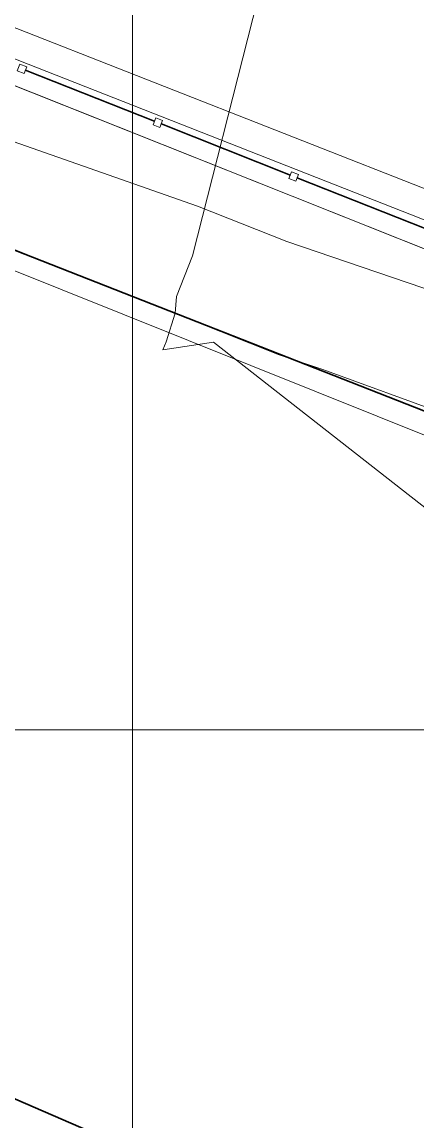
# Model space of a CAD drawing. Header units: metres. Extents: x -207 to 292, y -187 to 169.
# Drawn here: x -51.01 to -48.31, y -83.76 to -76.24 of the extents above; entities that cross this region are included whole.
import ezdxf

# ---------------------------------------------------------------- set-up
doc = ezdxf.new("R2010")
doc.units = ezdxf.units.M
for name, color, linetype, lineweight in [('A-GLAZ-CWMG', 7, 'Continuous', 9), ('ACHURADO', 7, 'Continuous', 9), ('BORDE CAMINO', 7, 'Continuous', 35), ('C-TOPO', 7, 'Continuous', 9), ('C-TOPO-MAJR', 7, 'Continuous', 35), ('C-TOPO-MINR', 7, 'Continuous', 9), ('CERCO INTERIOR', 7, 'Continuous', 9), ('grilla', 7, 'Continuous', 9), ('solera', 7, 'Continuous', 35)]:
    doc.layers.add(name, color=color, linetype=linetype, lineweight=lineweight)
doc.layers.add('PR10-ARQ-PL-001-Emplazamiento-C-1_dwg', color=7, linetype='Continuous', lineweight=9, true_color=0x767676)

# ---------------------------------------------------------------- blocks, each defined once
blk = doc.blocks.new('Circular Mullion - 5mm-2127248-PLANTA EMPLAZAMIENTO ACTUALIZADO')
at = {"layer": 'A-GLAZ-CWMG'}
for p, q in [((-107.6478, -45.3968), (-107.9974, -46.2801)), ((-107.6455, -45.3977), (-107.9951, -46.281)), ((-107.9951, -46.281), (-107.6455, -45.3977)), ((-107.9927, -46.2819), (-107.6432, -45.3986)), ((-107.6455, -45.3977), (-107.6478, -45.3968)), ((-107.6432, -45.3986), (-107.6455, -45.3977)), ((-107.9974, -46.2801), (-107.9951, -46.281)), ((-107.9951, -46.281), (-107.9927, -46.2819))]:
    blk.add_line(p, q, dxfattribs=at)
blk = doc.blocks.new('Rectangular Mullion - 50 x 50 mm-2128568-PLANTA EMPLAZAMIENTO ACTUALIZADO')
at = {"layer": 'A-GLAZ-CWMG'}
for p, q in [((0.025, 0.025), (-0.025, 0.025)), ((-0.025, 0.025), (-0.025, -0.025)), ((0.025, -0.025), (0.025, 0.025)), ((-0.025, -0.025), (0.025, -0.025))]:
    blk.add_line(p, q, dxfattribs=at)
blk = doc.blocks.new('Rectangular Mullion - 50 x 50 mm-2128569-PLANTA EMPLAZAMIENTO ACTUALIZADO')
at = {"layer": 'A-GLAZ-CWMG'}
for p, q in [((-0.025, -0.025), (-0.025, 0.025)), ((-0.025, 0.025), (0.025, 0.025)), ((0.025, 0.025), (0.025, -0.025)), ((0.025, -0.025), (-0.025, -0.025))]:
    blk.add_line(p, q, dxfattribs=at)
blk = doc.blocks.new('YADRAN_LASQUEMAS_ARQ_MO_002_TERRAZAS_rvt-1-PLANTA EMPLAZAMIENTO ACTUALIZADO')
at = {"layer": 'A-GLAZ-CWMG', "lineweight": 9, "extrusion": (0, 0, -1), "rotation": 201.5900000000006}
for name, p in [('Rectangular Mullion - 50 x 50 mm-2128568-PLANTA EMPLAZAMIENTO ACTUALIZADO', (51.0142, -76.5598)), ('Rectangular Mullion - 50 x 50 mm-2128569-PLANTA EMPLAZAMIENTO ACTUALIZADO', (51.0142, -76.5598)), ('Rectangular Mullion - 50 x 50 mm-2128568-PLANTA EMPLAZAMIENTO ACTUALIZADO', (50.0844, -76.9278)), ('Rectangular Mullion - 50 x 50 mm-2128569-PLANTA EMPLAZAMIENTO ACTUALIZADO', (50.0844, -76.9278)), ('Rectangular Mullion - 50 x 50 mm-2128568-PLANTA EMPLAZAMIENTO ACTUALIZADO', (49.1546, -77.2957)), ('Rectangular Mullion - 50 x 50 mm-2128569-PLANTA EMPLAZAMIENTO ACTUALIZADO', (49.1546, -77.2957))]:
    blk.add_blockref(name, p, dxfattribs=at)
at = {"layer": 'A-GLAZ-CWMG', "lineweight": 9}
for p, rotation in [((-4.71, -184.5641), 269.9999999999995), ((-4.71, -184.5641), 269.9999999999995), ((-4.71, -184.5641), 269.9999999999995), ((-4.71, -184.5641), 269.9999999999995), ((-3.7801, -184.932), 269.9999999999993), ((-3.7801, -184.932), 269.9999999999993), ((-3.7801, -184.932), 269.9999999999993), ((-3.7801, -184.932), 269.9999999999993), ((-2.8503, -185.3), 269.9999999999997), ((-2.8503, -185.3), 269.9999999999997), ((-2.8503, -185.3), 269.9999999999997), ((-2.8503, -185.3), 269.9999999999997)]:
    blk.add_blockref('Circular Mullion - 5mm-2127248-PLANTA EMPLAZAMIENTO ACTUALIZADO', p, dxfattribs=dict(at, rotation=rotation))
blk = doc.blocks.new('PR10-ARQ-PL-001-Emplazamiento-C-1_dwg-674643-PLANTA EMPLAZAMIENTO ACTUALIZADO')
at = {"layer": 'ACHURADO'}
h = blk.add_hatch(dxfattribs=at)
h.set_pattern_fill('FP_1', color=256, style=0, pattern_type=2)
h.set_pattern_definition([(90, (-655750.258, -5498481.082), (-3.592, 3.592), [0.9525, -6.232]), (45, (-655750.258, -5498481.082), (-3.5921024484, 3.5921024484), [0.9525, -4.127]), (135, (-655750.258, -5498481.082), (-3.5921024484, -3.5921024484), [0.9525, -4.127])])
h.paths.add_polyline_path([(-70.6442, -134.5395), (-73.7436, -131.908), (-75.3027, -123.0097), (-71.0234, -122.2599), (-67.2268, -118.2866), (-66.2712, -116.4669), (-67.3105, -115.9296), (-63.2229, -107.8115), (-61.9735, -108.4675), (-60.8341, -106.2047), (-48.2318, -112.8217), (-49.3712, -115.0845), (-47.2991, -116.1725), (-43.3023, -108.5606), (-42.7594, -106.0136), (-42.1754, -104.9008), (-45.8261, -103.256), (-40.8843, -91.6464), (-90.1519, -72.1131), (-89.8759, -71.4629), (-40.008, -91.2874), (-44.9502, -102.9276), (-41.8699, -104.3188), (-39.0777, -98.9988), (-32.3905, -95.9355), (-32.3969, -95.644), (-32.416, -95.353), (-32.4478, -95.0631), (-32.4923, -94.7749), (-32.5493, -94.4889), (-32.6188, -94.2057), (-32.7006, -93.9258), (-32.7945, -93.6497), (-32.9004, -93.378), (-33.0181, -93.1112), (-33.1473, -92.8497), (-33.2879, -92.5942), (-33.4395, -92.3451), (-33.6018, -92.1028), (-33.7746, -91.8679), (-33.9574, -91.6407), (-34.1501, -91.4218), (-34.3521, -91.2115), (-34.5631, -91.0102), (-34.7827, -90.8183), (-35.0105, -90.6362), (-35.246, -90.4643), (-59.1192, -80.1137), (-68.8001, -76.3127), (-68.9406, -76.6765), (-68.7875, -76.7356), (-68.9568, -77.1741), (-69.3253, -77.0318), (-69.1559, -76.5933), (-68.9571, -76.251), (-90.056, -67.967), (-91.0316, -70.4234), (-94.0857, -119.1647), (-83.1667, -127.7404)])
at = {"layer": 'BORDE CAMINO', "flags": 128}
blk.add_lwpolyline([(-59.1192, -80.1137), (-43.8095, -86.7514), (-35.246, -90.4643)], dxfattribs=at)
at = {"layer": 'C-TOPO', "flags": 128}
for points in [[(-80.9265, -71.5515), (-69.4007, -76.0769), (-67.5226, -76.8143), (-59.1192, -80.1137), (-57.8931, -80.6453), (-56.5823, -81.2136), (-49.7906, -84.1582), (-47.2833, -85.2453), (-45.5376, -86.0022), (-43.8671, -86.7265), (-43.8095, -86.7514), (-35.246, -90.4643), (-34.668, -90.9164), (-34.1431, -91.4294), (-33.6777, -91.9969), (-33.2776, -92.6121)], [(-33.2776, -92.6121), (-33.6777, -91.9969), (-34.1431, -91.4294), (-34.668, -90.9164), (-35.246, -90.4643), (-43.8095, -86.7514), (-43.8671, -86.7265), (-45.5376, -86.0022), (-47.2833, -85.2453), (-49.7906, -84.1582), (-56.5823, -81.2136), (-57.8931, -80.6453), (-59.1192, -80.1137), (-67.5226, -76.8143), (-69.4007, -76.0769), (-80.9265, -71.5515)], [(-45.1633, -13.6217), (-58.6543, -47.8947), (-65.3734, -64.9642), (-65.5549, -65.8114), (-65.638, -66.6738), (-65.6215, -67.5401), (-65.5057, -68.3987), (-65.2922, -69.2384), (-65.2408, -69.3733), (-64.9836, -70.048), (-64.5842, -70.8169), (-64.0992, -71.5348), (-63.535, -72.1923), (-62.899, -72.7808), (-62.1997, -73.2923), (-61.4463, -73.7202), (-49.7008, -78.3357), (-47.3327, -79.2663), (-34.5353, -84.2951), (-34.5071, -84.3062), (-33.6574, -84.4757), (-32.7939, -84.5477), (-31.9279, -84.5212)], [(-31.9279, -84.5212), (-32.7939, -84.5477), (-33.6574, -84.4757), (-34.5071, -84.3062), (-34.5353, -84.2951), (-47.3327, -79.2663), (-49.7008, -78.3357), (-61.4463, -73.7202), (-62.1997, -73.2923), (-62.899, -72.7808), (-63.535, -72.1923), (-64.0992, -71.5348), (-64.5842, -70.8169), (-64.9836, -70.048), (-65.2408, -69.3733), (-65.2922, -69.2384), (-65.5057, -68.3987), (-65.6215, -67.5401), (-65.638, -66.6738), (-65.5549, -65.8114), (-65.3734, -64.9642), (-58.6543, -47.8947), (-45.1633, -13.6217)], [(-38.5222, 3.3725), (-63.7955, -60.7665), (-64.7868, -63.3025), (-65.4417, -65.5595), (-65.5127, -67.7955), (-65.1875, -69.3405), (-63.7201, -71.9055), (-61.8561, -73.5375), (-59.3298, -74.6215), (-56.1311, -75.9085), (-44.7275, -80.4825), (-36.2103, -83.8085), (-33.8783, -84.4315), (-31.1411, -84.3925), (-28.353, -83.2365), (-25.9685, -80.4715), (-25.0393, -78.3455), (-19.5485, -64.5105), (-16.745, -57.4445), (-5.944, -30.1085), (-2.2967, -20.7935)], [(-32.2393, -83.3087), (-33.0772, -83.3462), (-33.6355, -83.3035), (-33.9134, -83.2823), (-34.7359, -83.118), (-35.5325, -82.8555), (-35.6558, -82.8065), (-35.8831, -82.716), (-38.6629, -81.61), (-41.2795, -80.5689), (-44.5972, -79.2487), (-45.0345, -79.0748), (-46.2802, -78.5791), (-49.1653, -77.4311), (-52.133, -76.2503)], [(-52.133, -76.2503), (-49.1653, -77.4311), (-46.2802, -78.5791), (-45.0345, -79.0748), (-44.5972, -79.2487), (-41.2795, -80.5689), (-38.6629, -81.61), (-35.8831, -82.716), (-35.6558, -82.8065), (-35.5325, -82.8555), (-34.7359, -83.118), (-33.9134, -83.2823), (-33.6355, -83.3035), (-33.0772, -83.3462), (-32.2393, -83.3087)]]:
    blk.add_lwpolyline(points, dxfattribs=at)
at = {"layer": 'C-TOPO-MAJR', "color": 1, "lineweight": 9, "true_color": 0xff0000, "flags": 128}
blk.add_lwpolyline([(-29.9441, -80.155), (-45.4246, -80.0161), (-46.8074, -80.3823), (-46.8159, -80.3786), (-47.065, -80.2706), (-47.3253, -80.1578), (-47.6991, -79.9957), (-49.7023, -78.4306), (-50.0494, -78.4815), (-50.027, -78.4277), (-49.9667, -78.2312), (-49.9561, -78.1179), (-49.8467, -77.8398), (-49.0207, -74.5888), (-43.5179, -57.2013), (-42.1728, -52.8152), (-40.8687, -49.6774), (-39.5781, -46.8198), (-33.0233, -25.185)], dxfattribs=at)
at = {"layer": 'C-TOPO-MINR', "color": 9, "true_color": 0xc0c0c0, "flags": 128}
for points in [[(-33.909, -84.3846), (-36.0544, -83.7355), (-36.1384, -83.7074), (-36.1632, -83.7035), (-36.1754, -83.692), (-38.3955, -82.7436), (-38.8122, -82.5949), (-38.8156, -82.5876), (-41.2201, -81.6199), (-41.5909, -81.4779), (-44.2532, -80.5019), (-44.7077, -80.2952), (-44.7455, -80.2981), (-46.1196, -79.6811), (-46.1569, -79.6432), (-46.3859, -79.5691), (-46.4024, -79.5471), (-48.9552, -78.6172), (-49.2532, -78.5157), (-52.2803, -77.3144)], [(-52.2936, -76.6302), (-49.813, -77.4988), (-49.2003, -77.7419), (-46.723, -78.5854), (-46.3004, -78.7393), (-46.2275, -78.8366), (-45.2127, -79.165), (-45.0475, -79.3329), (-44.8301, -79.4305), (-44.6146, -79.4138), (-42.0218, -80.5929)]]:
    blk.add_lwpolyline(points, dxfattribs=at)
at = {"layer": 'CERCO INTERIOR', "flags": 128}
for points in [[(-26.8741, -80.1294), (-28.514, -82.005), (-30.8001, -83.2053), (-33.4752, -83.4056), (-60.3697, -72.8347), (-62.4829, -71.5802), (-63.9697, -69.4823), (-64.498, -67.058), (-63.9585, -64.4298), (-36.3095, 6.0376), (-35.1236, 8.298), (-33.1334, 9.8905), (-30.636, 10.5944), (-28.0565, 10.3374), (-2.0459, 0.0167), (-0.0433, -1.295), (1.477, -3.3782), (1.9717, -5.8104), (1.4969, -8.3035), (0.5782, -10.6383), (-26.9308, -80.2728)], [(-33.402, -83.2195), (-60.2815, -72.6544), (-62.3443, -71.4299), (-63.7829, -69.3999), (-64.2936, -67.0568), (-63.766, -64.4868), (-36.1273, 5.9543), (-34.9659, 8.168), (-33.0401, 9.709), (-30.6181, 10.3917), (-28.1043, 10.1412), (-2.1386, -0.1617), (-0.1834, -1.4423), (1.2897, -3.4609), (1.7679, -5.8117), (1.3039, -8.2477), (0.3921, -10.565)]]:
    blk.add_lwpolyline(points, dxfattribs=at)
at = {"layer": 'grilla'}
for p, q in [((-50.258, 166.2584), (-50.258, -114.1693)), ((240.5314, -81.082), (-203.992, -81.082))]:
    blk.add_line(p, q, dxfattribs=at)
at = {"layer": 'solera'}
blk.add_line((-61.4463, -73.7202), (-34.5071, -84.3062), dxfattribs=at)

msp = doc.modelspace()

# ---------------------------------------------------------------- linework, layer by layer
at = {"layer": 'C-TOPO'}
for p, q in [((-61.4463, -73.7202), (-49.7008, -78.3357)), ((-49.7008, -78.3357), (-61.4463, -73.7202)), ((-56.1311, -75.9085), (-44.7275, -80.4825)), ((-49.1653, -77.4311), (-52.133, -76.2503)), ((-52.133, -76.2503), (-49.1653, -77.4311)), ((-46.2802, -78.5791), (-49.1653, -77.4311)), ((-49.1653, -77.4311), (-46.2802, -78.5791)), ((-49.7008, -78.3357), (-47.3327, -79.2663)), ((-47.3327, -79.2663), (-49.7008, -78.3357)), ((-49.7906, -84.1582), (-56.5823, -81.2136)), ((-56.5823, -81.2136), (-49.7906, -84.1582))]:
    msp.add_line(p, q, dxfattribs=at)
at = {"layer": 'C-TOPO-MAJR', "color": 1, "lineweight": 9, "true_color": 0xff0000, "flags": 128}
for points in [[(-49.9667, -78.2312), (-49.9561, -78.1179), (-49.8467, -77.8398), (-49.0207, -74.5888), (-43.5179, -57.2013), (-42.1728, -52.8152), (-40.8687, -49.6774), (-39.5781, -46.8198), (-33.0233, -25.185)], [(-49.9667, -78.2312), (-50.027, -78.4277), (-50.0494, -78.4815), (-49.7023, -78.4306), (-47.6991, -79.9957), (-47.3253, -80.1578), (-47.065, -80.2706), (-46.8159, -80.3786), (-46.8074, -80.3823), (-45.4246, -80.0161)]]:
    msp.add_lwpolyline(points, dxfattribs=at)
at = {"layer": 'C-TOPO-MINR', "color": 9, "true_color": 0xc0c0c0, "flags": 128}
for points in [[(-52.2936, -76.6302), (-49.813, -77.4988), (-49.2003, -77.7419), (-46.723, -78.5854), (-46.3004, -78.7393), (-46.2275, -78.8366), (-45.2127, -79.165), (-45.0475, -79.3329), (-44.8301, -79.4305), (-44.6146, -79.4138), (-42.0218, -80.5929)], [(-52.2803, -77.3144), (-49.2532, -78.5157), (-48.9552, -78.6172), (-46.4024, -79.5471), (-46.3859, -79.5691), (-46.1569, -79.6432), (-46.1196, -79.6811), (-44.7455, -80.2981), (-44.7077, -80.2952), (-44.2532, -80.5019), (-41.5909, -81.4779), (-41.2201, -81.6199), (-38.8156, -82.5876), (-38.8122, -82.5949), (-38.3955, -82.7436), (-36.1754, -83.692), (-36.1632, -83.7035), (-36.1384, -83.7074), (-36.0544, -83.7355), (-33.909, -84.3846)]]:
    msp.add_lwpolyline(points, dxfattribs=at)

# ---------------------------------------------------------------- block references
at = {"lineweight": 5}
msp.add_blockref('YADRAN_LASQUEMAS_ARQ_MO_002_TERRAZAS_rvt-1-PLANTA EMPLAZAMIENTO ACTUALIZADO', (0, 0), dxfattribs=at)
at = {"layer": 'PR10-ARQ-PL-001-Emplazamiento-C-1_dwg', "color": 7}
msp.add_blockref('PR10-ARQ-PL-001-Emplazamiento-C-1_dwg-674643-PLANTA EMPLAZAMIENTO ACTUALIZADO', (0, 0), dxfattribs=at)

doc.saveas('drawing.dxf')
